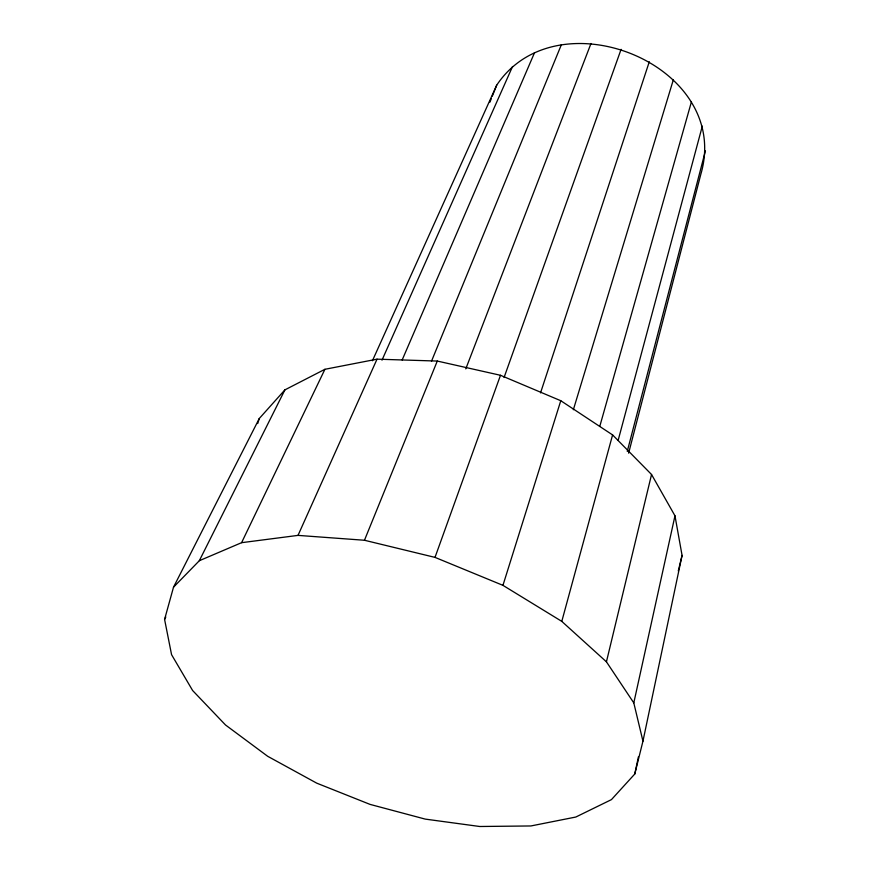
<?xml version="1.0" encoding="UTF-8"?>
<svg xmlns="http://www.w3.org/2000/svg" width="870" height="870" viewBox="0 0 870 870"><rect width="100%" height="100%" fill="white"/><g stroke="black" fill="none" stroke-linecap="round" stroke-linejoin="round"><path stroke-width="1.3" d="M372.414 360.778L496.705 85.173C557.279 -5.764 732.692 65.011 700.85 174.196L628.629 453.15M642.952 741.175L682.069 555.386L674.979 515.812L651.543 474.498L612.589 434.913L560.78 400.722L500.489 375.285L437.284 361.061L377.025 359.169L324.923 369.293L284.914 389.869L259.26 418.535L173.511 587.196L164.582 619.407L171.564 654.664L192.64 690.541L225.515 724.982L267.699 756.302L316.702 783.141L370.044 804.391L425.234 819.105L479.751 826.5L530.896 825.956L575.809 817.039L611.458 799.606L634.785 773.995L642.952 741.175L633.795 702.895L606.433 661.82L561.792 621.376L502.947 585.347L435.011 557.387L364.465 540.259L298.019 535.387L241.577 542.684L199.328 560.715L173.511 587.196M634.785 773.995L638.417 756.824M633.795 702.895L674.979 515.812M606.433 661.82L651.543 474.498M678.285 570.948L682.069 555.386M627.27 451.378L705.418 150.858M618.124 440.459L702.307 126.139M561.792 621.376L612.589 434.913M599.832 426.202L691.432 101.812M573.352 409.737L673.347 79.746M257.694 423.57L259.26 418.535M502.947 585.347L560.78 400.722M540.531 392.892L649.292 61.759M504.056 377.526L621.093 49.34M435.011 557.387L500.489 375.285M465.787 368.869L590.991 43.5M489.886 102.203L491.343 98.56M492.322 96.124L496.705 85.173M364.465 540.259L437.284 361.061M431.476 361.267L561.389 44.664M402.157 359.995L534.582 52.602M381.984 360.18L512.539 66.511M298.019 535.387L377.025 359.169M241.577 542.684L324.923 369.293M199.328 560.715L284.914 389.869M164.582 619.407L165.8 616.982"/></g></svg>
